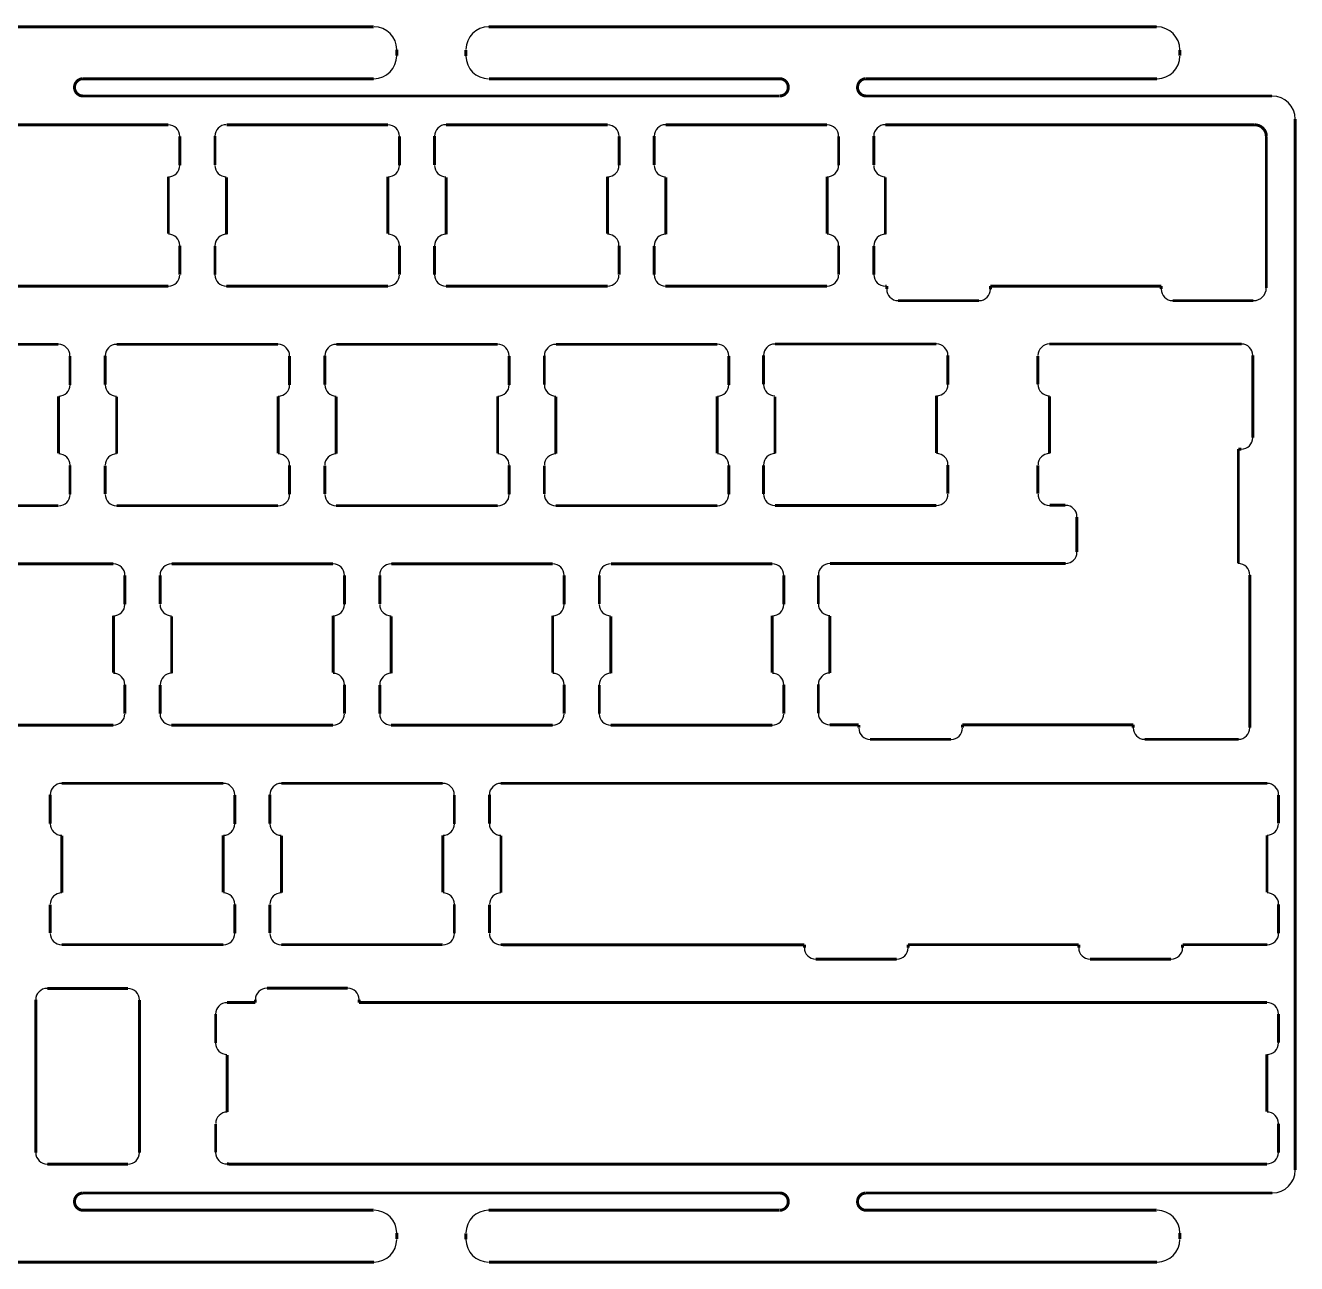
# Model space of a CAD drawing. Header units: millimetres. Extents: x 4 to 290, y -1 to 107.
# Drawn here: x 179.3 to 289.5, y -0.8 to 106.7 of the extents above; entities that cross this region are included whole.
import ezdxf

# ---------------------------------------------------------------- set-up
doc = ezdxf.new("R2010")
doc.units = ezdxf.units.MM
doc.layers.add('BoardOutLine', color=7, linetype='Continuous', true_color=0xff00ff)
doc.layers.add('TopSilkLayer', color=7, linetype='Continuous', true_color=0xffcc00)

msp = doc.modelspace()

# ---------------------------------------------------------------- linework, layer by layer
at = {"layer": 'BoardOutLine', "const_width": 0.254}
for points in [[(209.48, 106.56), (152.14, 106.56)], [(220.06, 106.56), (219.45, 106.56)], [(277.41, 106.56), (220.06, 106.56)], [(211.48, 104.59), (211.48, 104.55)], [(211.48, 104.06), (211.48, 104.55)], [(217.48, 104.56), (217.48, 104.06)], [(217.48, 104.03), (217.48, 104.06)], [(279.41, 104.06), (279.41, 104.55)], [(184.27, 100.56), (184.13, 100.57), (183.99, 100.61), (183.87, 100.68), (183.76, 100.76), (183.66, 100.87), (183.59, 100.99), (183.54, 101.14), (183.52, 101.28), (183.53, 101.43), (183.56, 101.56), (183.62, 101.69), (183.72, 101.82), (183.83, 101.92), (183.95, 101.99), (184.08, 102.04), (184.25, 102.06)], [(184.27, 102.06), (209.23, 102.06)], [(209.23, 102.06), (209.48, 102.06)], [(219.48, 102.06), (244.44, 102.06)], [(244.44, 102.06), (244.69, 102.06)], [(244.69, 102.06), (244.84, 102.05), (244.97, 102.01), (245.1, 101.94), (245.21, 101.86), (245.3, 101.75), (245.37, 101.63), (245.43, 101.47), (245.44, 101.33), (245.43, 101.17), (245.39, 101.03), (245.33, 100.91), (245.24, 100.8), (245.14, 100.7), (245.01, 100.63), (244.86, 100.58), (244.72, 100.56)], [(252.19, 100.56), (252.05, 100.57), (251.9, 100.62), (251.77, 100.69), (251.67, 100.78), (251.57, 100.89), (251.51, 101.01), (251.46, 101.14), (251.45, 101.28), (251.46, 101.45), (251.5, 101.58), (251.56, 101.71), (251.65, 101.82), (251.75, 101.92), (251.87, 101.99), (252.01, 102.04), (252.17, 102.06)], [(252.19, 102.06), (277.15, 102.06)], [(277.15, 102.06), (277.44, 102.06)], [(184.27, 100.56), (184.87, 100.56)], [(244.69, 100.56), (184.87, 100.56)], [(252.19, 100.56), (252.55, 100.56)], [(287.41, 100.56), (252.55, 100.56)], [(177.66, 98.06), (191.52, 98.06)], [(191.66, 98.06), (191.52, 98.06)], [(196.71, 98.06), (210.57, 98.06)], [(210.71, 98.06), (210.57, 98.06)], [(215.76, 98.06), (229.62, 98.06)], [(229.76, 98.06), (229.62, 98.06)], [(234.81, 98.06), (248.67, 98.06)], [(248.81, 98.06), (248.67, 98.06)], [(253.86, 98.06), (285.19, 98.06)], [(285.19, 98.06), (285.91, 98.06)], [(285.91, 98.06), (286.1, 98.04), (286.28, 97.99), (286.46, 97.9), (286.6, 97.78), (286.74, 97.62), (286.83, 97.46), (286.89, 97.28), (286.91, 97.07)], [(289.41, 98.56), (289.41, 97.65)], [(192.66, 97.06), (192.66, 94.58)], [(195.71, 97.08), (195.71, 97.03)], [(195.71, 94.56), (195.71, 97.03)], [(211.71, 97.06), (211.71, 94.58)], [(214.76, 97.08), (214.76, 97.03)], [(214.76, 94.56), (214.76, 97.03)], [(230.76, 97.06), (230.76, 94.58)], [(233.81, 97.08), (233.81, 97.03)], [(233.81, 94.56), (233.81, 97.03)], [(249.81, 97.06), (249.81, 94.58)], [(252.86, 97.03), (252.86, 97.08)], [(252.86, 94.56), (252.86, 97.03)], [(286.91, 96.66), (286.91, 97.07)], [(289.41, 7.36), (289.41, 97.65)], [(286.91, 96.66), (286.91, 88.65)], [(192.66, 94.58), (192.66, 94.54)], [(211.71, 94.58), (211.71, 94.54)], [(230.76, 94.58), (230.76, 94.54)], [(249.81, 94.58), (249.81, 94.54)], [(191.66, 93.56), (191.66, 88.61)], [(196.71, 88.56), (196.71, 93.51)], [(210.71, 93.56), (210.71, 88.61)], [(215.76, 88.56), (215.76, 93.51)], [(229.76, 93.56), (229.76, 88.61)], [(234.81, 88.56), (234.81, 93.51)], [(248.81, 93.56), (248.81, 88.61)], [(253.86, 88.56), (253.86, 93.51)], [(286.91, 88.65), (286.91, 83.9)], [(192.66, 87.56), (192.66, 85.08)], [(195.71, 85.06), (195.71, 87.53)], [(211.71, 87.56), (211.71, 85.08)], [(214.76, 85.06), (214.76, 87.53)], [(230.76, 87.56), (230.76, 85.08)], [(233.81, 85.06), (233.81, 87.53)], [(249.81, 87.56), (249.81, 85.08)], [(252.86, 85.06), (252.86, 87.53)], [(192.66, 85.06), (192.66, 85.04)], [(211.71, 85.06), (211.71, 85.04)], [(230.76, 85.06), (230.76, 85.04)], [(249.81, 85.06), (249.81, 85.04)], [(191.66, 84.06), (177.8, 84.06)], [(196.69, 84.06), (196.85, 84.06)], [(210.71, 84.06), (196.85, 84.06)], [(215.74, 84.06), (215.9, 84.06)], [(229.76, 84.06), (215.9, 84.06)], [(234.79, 84.06), (234.95, 84.06)], [(248.81, 84.06), (234.95, 84.06)], [(253.98, 84.06), (253.86, 84.06)], [(253.86, 84.06), (253.98, 84.06)], [(253.98, 83.8), (253.98, 84.06)], [(262.98, 84.06), (262.98, 83.8)], [(262.98, 83.79), (262.98, 84.06)], [(262.98, 84.06), (263.13, 84.06)], [(277.79, 84.06), (263.13, 84.06)], [(277.79, 83.8), (277.79, 84.06)], [(254.96, 82.8), (255.05, 82.8)], [(261.98, 82.8), (255.05, 82.8)], [(278.78, 82.8), (278.86, 82.8)], [(285.79, 82.8), (278.86, 82.8)], [(168.13, 79.01), (181.99, 79.01)], [(182.13, 79.01), (181.99, 79.01)], [(187.18, 79.01), (201.04, 79.01)], [(201.18, 79.01), (201.04, 79.01)], [(206.23, 79.01), (220.09, 79.01)], [(220.23, 79.01), (220.09, 79.01)], [(225.28, 79.01), (239.14, 79.01)], [(239.28, 79.01), (239.14, 79.01)], [(244.29, 79.04), (258.15, 79.04)], [(258.29, 79.04), (258.15, 79.04)], [(268.1, 79.04), (284.58, 79.04)], [(284.76, 79.04), (284.58, 79.04)], [(183.13, 78.01), (183.13, 75.53)], [(186.18, 78.02), (186.18, 77.98)], [(186.18, 75.51), (186.18, 77.98)], [(202.18, 78.01), (202.18, 75.53)], [(205.23, 78.02), (205.23, 77.98)], [(205.23, 75.51), (205.23, 77.98)], [(221.23, 78.01), (221.23, 75.53)], [(224.28, 78.02), (224.28, 77.98)], [(224.28, 75.51), (224.28, 77.98)], [(240.28, 78.01), (240.28, 75.53)], [(243.29, 78.05), (243.29, 78.01)], [(243.29, 75.54), (243.29, 78.01)], [(259.29, 78.04), (259.29, 75.56)], [(267.1, 75.54), (267.1, 78.01)], [(285.74, 78.04), (285.74, 70.99)], [(183.13, 75.53), (183.13, 75.49)], [(202.18, 75.53), (202.18, 75.49)], [(221.23, 75.53), (221.23, 75.49)], [(240.28, 75.53), (240.28, 75.49)], [(259.29, 75.56), (259.29, 75.52)], [(182.13, 74.51), (182.13, 69.56)], [(187.18, 69.51), (187.18, 74.46)], [(201.18, 74.51), (201.18, 69.56)], [(206.23, 69.51), (206.23, 74.46)], [(220.23, 74.51), (220.23, 69.56)], [(225.28, 69.51), (225.28, 74.46)], [(239.28, 74.51), (239.28, 69.56)], [(244.29, 69.54), (244.29, 74.48)], [(258.29, 74.54), (258.29, 69.58)], [(268.1, 69.54), (268.1, 74.49)], [(285.74, 70.92), (285.74, 70.99)], [(284.48, 69.92), (284.48, 60.09)], [(284.74, 69.92), (284.49, 69.92)], [(284.48, 69.92), (284.74, 69.92)], [(183.13, 68.51), (183.13, 66.03)], [(186.18, 66.01), (186.18, 68.48)], [(202.18, 68.51), (202.18, 66.03)], [(205.23, 66.01), (205.23, 68.48)], [(221.23, 68.51), (221.23, 66.03)], [(224.28, 66.01), (224.28, 68.48)], [(240.28, 68.51), (240.28, 66.03)], [(243.29, 66.03), (243.29, 68.51)], [(259.29, 68.53), (259.29, 66.06)], [(267.1, 66.04), (267.1, 68.51)], [(259.29, 66.03), (259.29, 66.02)], [(182.13, 65.01), (168.27, 65.01)], [(183.13, 66.01), (183.13, 65.99)], [(187.17, 65.01), (187.32, 65.01)], [(201.18, 65.01), (187.32, 65.01)], [(202.18, 66.01), (202.18, 65.99)], [(206.22, 65.01), (206.37, 65.01)], [(220.23, 65.01), (206.37, 65.01)], [(221.23, 66.01), (221.23, 65.99)], [(225.27, 65.01), (225.42, 65.01)], [(239.28, 65.01), (225.42, 65.01)], [(240.28, 66.01), (240.28, 65.99)], [(244.28, 65.03), (244.43, 65.03)], [(258.29, 65.03), (244.43, 65.03)], [(269.48, 65.04), (268.12, 65.04)], [(270.48, 60.99), (270.48, 64.01)], [(172.9, 59.96), (186.76, 59.96)], [(186.9, 59.96), (186.76, 59.96)], [(191.95, 59.96), (205.81, 59.96)], [(205.95, 59.96), (205.81, 59.96)], [(211, 59.96), (224.86, 59.96)], [(225, 59.96), (224.86, 59.96)], [(230.05, 59.96), (243.91, 59.96)], [(244.05, 59.96), (243.91, 59.96)], [(249.05, 59.98), (269.28, 59.99)], [(269.5, 59.99), (269.28, 59.99)], [(284.48, 59.99), (284.48, 60.09)], [(187.9, 58.96), (187.9, 56.48)], [(190.95, 58.97), (190.95, 58.93)], [(190.95, 56.46), (190.95, 58.93)], [(206.95, 58.96), (206.95, 56.48)], [(210, 58.97), (210, 58.93)], [(210, 56.46), (210, 58.93)], [(226, 58.96), (226, 56.48)], [(229.05, 58.97), (229.05, 58.93)], [(229.05, 56.46), (229.05, 58.93)], [(245.05, 58.96), (245.05, 56.48)], [(248.05, 56.48), (248.05, 58.96)], [(285.48, 58.99), (285.48, 45.98)], [(187.9, 56.48), (187.9, 56.44)], [(206.95, 56.48), (206.95, 56.44)], [(226, 56.48), (226, 56.44)], [(245.05, 56.48), (245.05, 56.44)], [(186.9, 55.46), (186.9, 50.51)], [(191.95, 50.46), (191.95, 55.41)], [(205.95, 55.46), (205.95, 50.51)], [(211, 50.46), (211, 55.41)], [(225, 55.46), (225, 50.51)], [(230.05, 50.46), (230.05, 55.41)], [(244.05, 55.46), (244.05, 50.51)], [(249.05, 50.49), (249.05, 55.44)], [(248.05, 49.5), (248.05, 49.46)], [(187.9, 49.46), (187.9, 46.98)], [(190.95, 46.96), (190.95, 49.43)], [(206.95, 49.46), (206.95, 46.98)], [(210, 46.96), (210, 49.43)], [(226, 49.46), (226, 46.98)], [(229.05, 46.96), (229.05, 49.43)], [(245.05, 49.46), (245.05, 46.98)], [(248.05, 46.99), (248.05, 49.46)], [(187.9, 46.96), (187.9, 46.94)], [(206.95, 46.96), (206.95, 46.94)], [(226, 46.96), (226, 46.94)], [(245.05, 46.96), (245.05, 46.94)], [(186.9, 45.96), (173.04, 45.96)], [(191.93, 45.96), (192.09, 45.96)], [(205.95, 45.96), (192.09, 45.96)], [(210.98, 45.96), (211.14, 45.96)], [(225, 45.96), (211.14, 45.96)], [(230.03, 45.96), (230.19, 45.96)], [(244.05, 45.96), (230.19, 45.96)], [(249.04, 45.99), (249.08, 45.99)], [(251.55, 45.99), (249.08, 45.99)], [(251.55, 45.73), (251.55, 45.98)], [(260.55, 45.99), (260.55, 45.73)], [(260.55, 45.99), (260.7, 45.99)], [(275.37, 45.99), (260.7, 45.99)], [(275.37, 45.73), (275.37, 45.99)], [(285.48, 45.98), (285.48, 45.73)], [(252.54, 44.73), (252.62, 44.73)], [(259.55, 44.73), (252.62, 44.73)], [(276.35, 44.73), (276.46, 44.73)], [(283.88, 44.73), (276.46, 44.73)], [(283.88, 44.73), (284.5, 44.73)], [(182.42, 40.91), (196.28, 40.91)], [(196.42, 40.91), (196.28, 40.91)], [(201.47, 40.91), (215.33, 40.91)], [(215.47, 40.91), (215.33, 40.91)], [(220.5, 40.91), (286.83, 40.91)], [(286.99, 40.91), (286.83, 40.91)], [(181.42, 39.92), (181.42, 39.88)], [(181.42, 37.41), (181.42, 39.88)], [(197.42, 39.91), (197.42, 37.43)], [(200.47, 39.92), (200.47, 39.88)], [(200.47, 37.41), (200.47, 39.88)], [(216.47, 39.91), (216.47, 37.43)], [(219.52, 39.92), (219.52, 39.88)], [(219.52, 37.41), (219.52, 39.88)], [(287.97, 39.91), (287.97, 37.43)], [(197.42, 37.43), (197.42, 37.39)], [(216.47, 37.43), (216.47, 37.39)], [(182.42, 31.41), (182.42, 36.36)], [(196.42, 36.41), (196.42, 31.46)], [(201.47, 31.41), (201.47, 36.36)], [(215.47, 36.41), (215.47, 31.46)], [(220.52, 31.41), (220.52, 36.36)], [(286.97, 36.41), (286.97, 31.46)], [(181.42, 27.91), (181.42, 30.38)], [(197.42, 30.41), (197.42, 27.93)], [(200.47, 27.91), (200.47, 30.38)], [(216.47, 30.41), (216.47, 27.93)], [(219.52, 27.91), (219.52, 30.38)], [(287.97, 30.41), (287.97, 27.93)], [(197.42, 27.91), (197.42, 27.89)], [(216.47, 27.91), (216.47, 27.89)], [(287.97, 27.89), (287.97, 27.93)], [(182.41, 26.91), (182.56, 26.91)], [(196.42, 26.91), (182.56, 26.91)], [(201.46, 26.91), (201.61, 26.91)], [(215.47, 26.91), (201.61, 26.91)], [(220.5, 26.91), (220.66, 26.91)], [(246.84, 26.9), (220.66, 26.9)], [(246.84, 26.65), (246.84, 26.9)], [(255.84, 26.91), (255.84, 26.65)], [(255.84, 26.91), (255.98, 26.91)], [(255.98, 26.91), (270.64, 26.91)], [(270.64, 26.65), (270.64, 26.9)], [(279.64, 26.91), (279.64, 26.65)], [(279.64, 26.91), (279.79, 26.91)], [(279.79, 26.91), (286.99, 26.91)], [(247.82, 25.65), (247.91, 25.65)], [(254.84, 25.65), (247.91, 25.65)], [(271.62, 25.65), (271.71, 25.65)], [(278.64, 25.65), (271.71, 25.65)], [(181.16, 23.11), (188.09, 23.11)], [(188.16, 23.11), (188.09, 23.11)], [(200.21, 23.14), (207.14, 23.14)], [(207.23, 23.14), (207.14, 23.14)], [(180.16, 22.13), (180.16, 21.98)], [(180.16, 8.87), (180.16, 21.98)], [(189.16, 22.11), (189.16, 9)], [(199.21, 21.88), (199.21, 22.13)], [(208.21, 22.14), (208.21, 21.88)], [(195.77, 20.89), (195.77, 20.85)], [(195.77, 18.38), (195.77, 20.85)], [(199.06, 21.88), (196.76, 21.88)], [(199.21, 21.88), (199.06, 21.88)], [(286.81, 21.88), (208.21, 21.88)], [(286.97, 21.88), (286.82, 21.88)], [(287.96, 20.88), (287.96, 18.41)], [(196.77, 12.38), (196.77, 17.32)], [(286.96, 17.38), (286.96, 12.43)], [(195.77, 8.88), (195.77, 11.35)], [(287.96, 11.38), (287.96, 8.91)], [(189.16, 8.87), (189.16, 9)], [(287.96, 8.87), (287.96, 8.91)], [(181.16, 7.87), (181.23, 7.87)], [(188.16, 7.87), (181.23, 7.87)], [(196.75, 7.88), (196.91, 7.88)], [(196.91, 7.87), (286.96, 7.87)], [(184.27, 3.86), (184.13, 3.87), (183.99, 3.91), (183.87, 3.98), (183.76, 4.06), (183.66, 4.17), (183.59, 4.29), (183.54, 4.44), (183.52, 4.58), (183.53, 4.73), (183.56, 4.86), (183.62, 4.99), (183.72, 5.12), (183.83, 5.22), (183.95, 5.29), (184.11, 5.34), (184.25, 5.36)], [(184.27, 5.36), (244.09, 5.36)], [(244.69, 5.36), (244.09, 5.36)], [(244.69, 5.36), (244.84, 5.35), (244.97, 5.31), (245.1, 5.24), (245.21, 5.16), (245.3, 5.05), (245.37, 4.93), (245.43, 4.77), (245.44, 4.63), (245.43, 4.47), (245.39, 4.33), (245.33, 4.21), (245.24, 4.1), (245.14, 4), (245.01, 3.93), (244.88, 3.88), (244.72, 3.86)], [(252.19, 3.86), (252.05, 3.87), (251.9, 3.92), (251.77, 3.99), (251.67, 4.08), (251.57, 4.19), (251.51, 4.31), (251.46, 4.44), (251.45, 4.58), (251.46, 4.75), (251.5, 4.88), (251.56, 5.01), (251.65, 5.12), (251.75, 5.22), (251.87, 5.29), (252.03, 5.34), (252.17, 5.36)], [(252.19, 5.36), (287.06, 5.36)], [(287.44, 5.36), (287.06, 5.36)], [(184.27, 3.86), (184.52, 3.86)], [(209.48, 3.86), (184.52, 3.86)], [(219.73, 3.86), (219.45, 3.86)], [(244.69, 3.86), (219.73, 3.86)], [(252.45, 3.86), (252.19, 3.86)], [(277.41, 3.86), (252.45, 3.86)], [(211.48, 1.89), (211.48, 1.86)], [(211.48, 1.36), (211.48, 1.85)], [(217.48, 1.86), (217.48, 1.36)], [(217.48, 1.33), (217.48, 1.36)], [(279.41, 1.89), (279.41, 1.86)], [(279.41, 1.36), (279.41, 1.85)], [(151.56, -0.64), (208.9, -0.64)], [(208.9, -0.64), (209.51, -0.64)], [(219.48, -0.64), (276.83, -0.64)], [(276.83, -0.64), (277.44, -0.64)]]:
    msp.add_lwpolyline(points, dxfattribs=at)
at = {"layer": 'BoardOutLine'}
for centre, radius, start, end in [((209.51, 104.59), 1.97, 0, 90), ((219.45, 104.59), 1.97, 90, 180), ((277.41, 104.56), 2, 0, 90), ((209.48, 104.06), 2, 270, 360), ((219.45, 104.03), 1.97, 180, 270), ((277.44, 104.03), 1.97, 270, 0), ((287.41, 98.56), 2, 0, 90), ((191.66, 97.06), 1, 0, 90), ((196.69, 97.08), 0.984, 90, 180), ((210.71, 97.06), 1, 0, 90), ((215.74, 97.08), 0.984, 90, 180), ((229.76, 97.06), 1, 0, 90), ((234.79, 97.08), 0.984, 90, 180), ((248.81, 97.06), 1, 0, 90), ((253.84, 97.08), 0.984, 90, 180), ((191.67, 94.54), 0.984, 270, 0), ((196.69, 94.54), 0.984, 180, 270), ((210.72, 94.54), 0.984, 270, 0), ((215.74, 94.54), 0.984, 180, 270), ((229.77, 94.54), 0.984, 270, 0), ((234.79, 94.54), 0.984, 180, 270), ((248.82, 94.54), 0.984, 270, 0), ((253.84, 94.54), 0.984, 180, 270), ((191.67, 87.58), 0.984, 0, 90), ((196.71, 87.56), 1, 90, 180), ((210.72, 87.58), 0.984, 0, 90), ((215.76, 87.56), 1, 90, 180), ((229.77, 87.58), 0.984, 0, 90), ((234.81, 87.56), 1, 90, 180), ((248.82, 87.58), 0.984, 0, 90), ((253.86, 87.56), 1, 90, 180), ((191.67, 85.04), 0.984, 270, 0), ((196.69, 85.04), 0.984, 180, 270), ((210.72, 85.04), 0.984, 270, 0), ((215.74, 85.04), 0.984, 180, 270), ((229.77, 85.04), 0.984, 270, 0), ((234.79, 85.04), 0.984, 180, 270), ((248.82, 85.04), 0.984, 270, 0), ((253.86, 85.06), 1, 180, 270), ((285.81, 83.9), 1.1, 270, 0), ((254.96, 83.79), 0.984, 180, 270), ((261.99, 83.79), 0.984, 270, 360), ((278.78, 83.79), 0.984, 180, 270), ((182.13, 78.01), 1, 0, 90), ((187.17, 78.02), 0.984, 90, 180), ((201.18, 78.01), 1, 0, 90), ((206.22, 78.02), 0.984, 90, 180), ((220.23, 78.01), 1, 0, 90), ((225.27, 78.02), 0.984, 90, 180), ((239.28, 78.01), 1, 0, 90), ((244.28, 78.05), 0.984, 90, 180), ((258.29, 78.04), 1, 0, 90), ((268.1, 78.04), 1, 90, 180), ((284.76, 78.05), 0.984, 0, 90), ((182.15, 75.49), 0.984, 270, 0), ((187.17, 75.49), 0.984, 180, 270), ((201.2, 75.49), 0.984, 270, 0), ((206.22, 75.49), 0.984, 180, 270), ((220.25, 75.49), 0.984, 270, 0), ((225.27, 75.49), 0.984, 180, 270), ((239.3, 75.49), 0.984, 270, 0), ((244.28, 75.52), 0.984, 180, 270), ((258.31, 75.52), 0.984, 270, 0), ((268.1, 75.54), 1, 180, 270), ((284.74, 70.92), 1, 270, 360), ((182.15, 68.52), 0.984, 0, 90), ((187.18, 68.51), 1, 90, 180), ((201.2, 68.52), 0.984, 0, 90), ((206.23, 68.51), 1, 90, 180), ((220.25, 68.52), 0.984, 0, 90), ((225.28, 68.51), 1, 90, 180), ((239.3, 68.52), 0.984, 0, 90), ((244.29, 68.53), 1, 90, 180), ((258.31, 68.55), 0.984, 0, 90), ((268.09, 68.55), 0.984, 90, 180), ((182.15, 65.99), 0.984, 270, 0), ((187.17, 65.99), 0.984, 180, 270), ((201.2, 65.99), 0.984, 270, 0), ((206.22, 65.99), 0.984, 180, 270), ((220.25, 65.99), 0.984, 270, 0), ((225.27, 65.99), 0.984, 180, 270), ((239.3, 65.99), 0.984, 270, 0), ((244.28, 66.02), 0.984, 180, 270), ((258.31, 66.02), 0.984, 270, 0), ((268.09, 66.02), 0.984, 180, 270), ((269.5, 64.05), 0.984, 360, 90), ((269.5, 60.97), 0.984, 270, 0), ((186.9, 58.96), 1, 0, 90), ((191.93, 58.97), 0.984, 90, 180), ((205.95, 58.96), 1, 0, 90), ((210.98, 58.97), 0.984, 90, 180), ((225, 58.96), 1, 0, 90), ((230.03, 58.97), 0.984, 90, 180), ((244.05, 58.96), 1, 0, 90), ((249.05, 58.98), 1, 90, 180), ((284.48, 58.99), 1, 0, 90), ((186.91, 56.44), 0.984, 270, 0), ((191.93, 56.44), 0.984, 180, 270), ((205.96, 56.44), 0.984, 270, 0), ((210.98, 56.44), 0.984, 180, 270), ((225.01, 56.44), 0.984, 270, 0), ((230.03, 56.44), 0.984, 180, 270), ((244.06, 56.44), 0.984, 270, 0), ((249.04, 56.47), 0.984, 180, 270), ((186.91, 49.47), 0.984, 0, 90), ((191.95, 49.46), 1, 90, 180), ((205.96, 49.47), 0.984, 0, 90), ((211, 49.46), 1, 90, 180), ((225.01, 49.47), 0.984, 0, 90), ((230.05, 49.46), 1, 90, 180), ((244.06, 49.47), 0.984, 0, 90), ((249.04, 49.5), 0.984, 90, 180), ((186.91, 46.94), 0.984, 270, 0), ((191.93, 46.94), 0.984, 180, 270), ((205.96, 46.94), 0.984, 270, 0), ((210.98, 46.94), 0.984, 180, 270), ((225.01, 46.94), 0.984, 270, 0), ((230.03, 46.94), 0.984, 180, 270), ((244.06, 46.94), 0.984, 270, 0), ((249.04, 46.97), 0.984, 180, 270), ((252.54, 45.71), 0.984, 180, 270), ((259.57, 45.71), 0.984, 270, 0), ((276.35, 45.72), 0.985, 180, 270), ((284.5, 45.72), 0.984, 270, 360), ((182.41, 39.92), 0.984, 90, 180), ((196.42, 39.91), 1, 0, 90), ((201.46, 39.92), 0.984, 90, 180), ((215.47, 39.91), 1, 0, 90), ((220.5, 39.92), 0.984, 90, 180), ((286.83, 40.91), 0.0000508, 270, 360), ((286.99, 39.92), 0.984, 0, 90), ((182.41, 37.39), 0.984, 180, 270), ((196.44, 37.39), 0.984, 270, 0), ((201.46, 37.39), 0.984, 180, 270), ((215.49, 37.39), 0.984, 270, 0), ((220.5, 37.39), 0.984, 180, 270), ((286.97, 37.41), 1, 270, 0), ((182.42, 30.41), 1, 90, 180), ((196.44, 30.42), 0.984, 0, 90), ((201.47, 30.41), 1, 90, 180), ((215.49, 30.42), 0.984, 0, 90), ((220.52, 30.41), 1, 90, 180), ((286.99, 30.42), 0.984, 0, 90), ((182.41, 27.89), 0.984, 180, 270), ((196.44, 27.89), 0.984, 270, 0), ((201.46, 27.89), 0.984, 180, 270), ((215.49, 27.89), 0.984, 270, 0), ((220.5, 27.89), 0.984, 180, 270), ((286.99, 27.89), 0.984, 270, 0), ((220.66, 26.91), 0.00254, 180, 270), ((247.82, 26.64), 0.984, 180, 270), ((254.85, 26.64), 0.984, 270, 360), ((270.64, 26.9), 0.00257, 0, 90), ((271.62, 26.64), 0.984, 180, 270), ((278.66, 26.64), 0.984, 270, 360), ((286.99, 26.91), 0.0000762, 270, 360), ((181.14, 22.13), 0.984, 90, 180), ((188.16, 22.11), 1, 0, 90), ((200.2, 22.15), 0.984, 90, 180), ((207.23, 22.15), 0.984, 0, 90), ((196.75, 20.89), 0.984, 90, 180), ((196.76, 21.87), 0.00744, 90, 180), ((208.21, 21.88), 0.0000762, 180, 270), ((286.81, 21.88), 0.00254, 359.9971, 89.427), ((286.97, 20.9), 0.984, 0, 90), ((196.75, 18.36), 0.984, 180, 270), ((286.96, 18.38), 1, 270, 0), ((196.77, 11.38), 1, 90, 180), ((286.97, 11.4), 0.984, 0, 90), ((181.16, 8.87), 1, 180, 270), ((188.16, 8.87), 1, 270, 0), ((196.75, 8.86), 0.984, 180, 270), ((286.97, 8.87), 0.984, 270, 0), ((196.91, 7.88), 0.00254, 179.9971, 269.427), ((286.96, 7.88), 0.00998, 270, 360), ((287.44, 7.33), 1.97, 270, 0), ((209.51, 1.89), 1.97, 360, 90), ((219.45, 1.89), 1.97, 90, 180), ((277.44, 1.89), 1.97, 360, 90), ((209.51, 1.33), 1.97, 270, 0), ((219.45, 1.33), 1.97, 180, 270), ((277.44, 1.33), 1.97, 270, 0)]:
    msp.add_arc(centre, radius, start, end, dxfattribs=at)
at = {"layer": 'TopSilkLayer', "const_width": 0.254}
for points in [[(279.41, 104.56)], [(253.84, 93.56)], [(252.86, 87.56)], [(267.1, 68.55)], [(268.09, 65.04)], [(270.49, 64.05)], [(249.04, 55.48)], [(285.48, 45.72)]]:
    msp.add_lwpolyline(points, close=True, dxfattribs=at)

doc.saveas('drawing.dxf')
